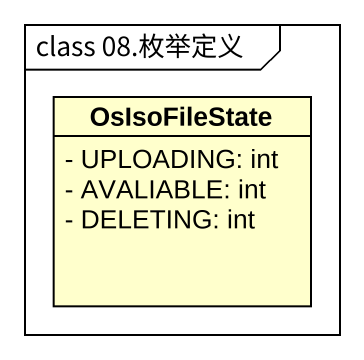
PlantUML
@startuml
mainframe class 08.枚举定义
hide circle
hide empty members
skinparam classAttributeIconSize 0
class OsIsoFileState {
  - UPLOADING: int
  - AVALIABLE: int
  - DELETING: int
}
@enduml
